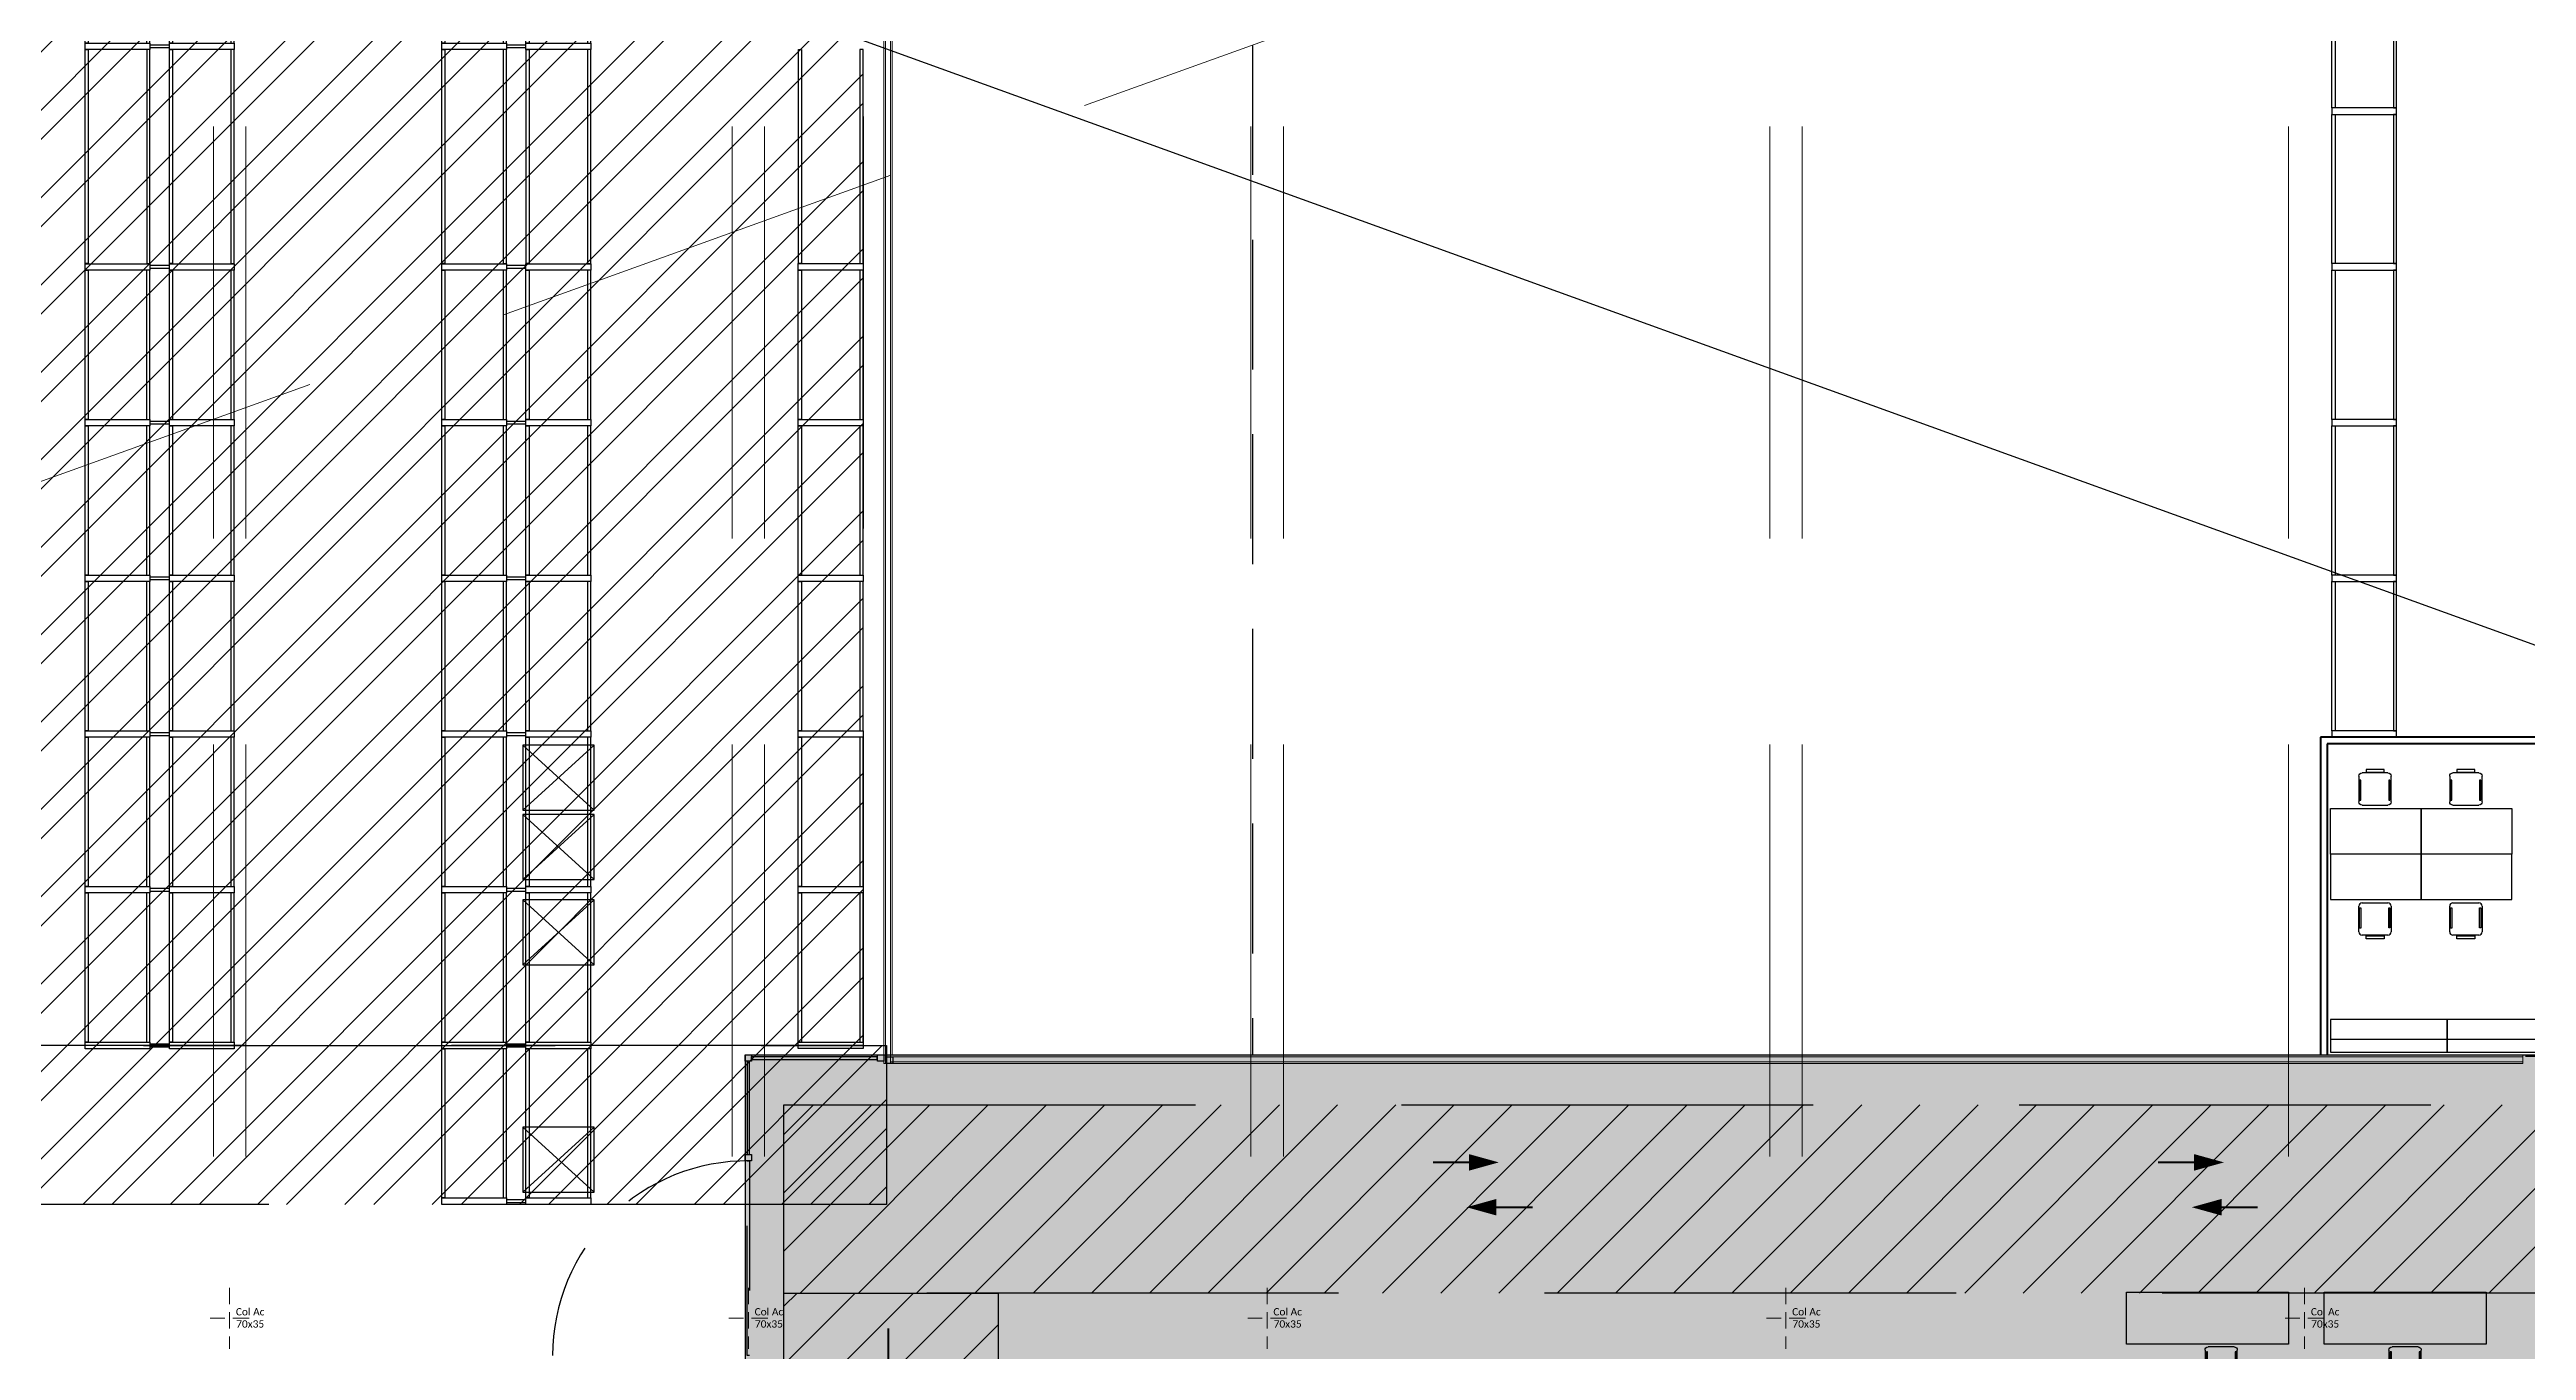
# Model space of a CAD drawing. Header units: millimetres. Extents: x 14 to 290, y 66 to 213.
# Drawn here: x 67.28 to 105.48, y 171.63 to 191.68 of the extents above; entities that cross this region are included whole.
import ezdxf

# ---------------------------------------------------------------- set-up
doc = ezdxf.new("R2010")
doc.units = ezdxf.units.MM
for name, pattern in [('HIDDEN', [9.525, 6.35, -3.175]), ('IRI-OCASA-Layout R 9$0$HIDDEN', [0.375, 0.25, -0.125]), ('OCASA_TODAS_r08$0$HIDDEN', [0.375, 0.25, -0.125])]:
    doc.linetypes.add(name, pattern=pattern)
for name, color, linetype, lineweight in [('Durlock', 252, 'Continuous', 50), ('IRI-OCASA-Layout R 9$0$CERRAMIENTO CHAPA', 252, 'Continuous', 9), ('OCASA_TODAS_r08$0$COLUMNAS ACERO', 252, 'Continuous', 20), ('OCASA_TODAS_r08$0$DESCRIP COLUMNAS', 252, 'Continuous', 20), ('OCASA_TODAS_r08$0$EJES COL FE', 252, 'Continuous', 20), ('OCASA_TODAS_r08$0$LINEA_DE_PROYECCION', 252, 'HIDDEN', 15)]:
    doc.layers.add(name, color=color, linetype=linetype, lineweight=lineweight)
for name, color, linetype in [('IRI-OCASA-Layout R 9$0$OCA_EST-BASTIDOR', 252, 'Continuous'), ('IRI-OCASA-Layout R 9$0$OCA_EST-LARGUERO', 252, 'Continuous'), ('IRI-OCASA-Layout R 9$0$OCA_EST-UB', 252, 'Continuous'), ('IRI-OCASA-Layout R 9$0$OCA_Mobiliario', 252, 'Continuous'), ('IRI-OCASA-Layout R 9$0$OCA_Racks', 252, 'Continuous'), ('IRI-OCASA-Layout R 9$0$OCA_Rejas', 252, 'IRI-OCASA-Layout R 9$0$HIDDEN')]:
    doc.layers.add(name, color=color, linetype=linetype)
doc.styles.add('OCASA_TODAS_r08$0$Standard', font='txt')

# ---------------------------------------------------------------- blocks, each defined once
blk = doc.blocks.new('IRI-OCASA-Layout R 9$0$OCA_Est-Modulo Simpl')
at = {"layer": 'IRI-OCASA-Layout R 9$0$OCA_EST-BASTIDOR'}
for points in [[(-37.329308, -174.55488), (-37.329308, -174.65488), (-38.329308, -174.65488), (-38.329308, -174.55488)], [(-37.329308, -176.95488), (-37.329308, -177.05488), (-38.329308, -177.05488), (-38.329308, -176.95488)]]:
    blk.add_lwpolyline(points, close=True, dxfattribs=at)
at = {"layer": 'IRI-OCASA-Layout R 9$0$OCA_EST-LARGUERO'}
for points in [[(-38.279308, -174.65488), (-38.279308, -176.95488), (-38.329308, -176.95488), (-38.329308, -174.65488)], [(-37.379308, -174.65488), (-37.379308, -176.95488), (-37.329308, -176.95488), (-37.329308, -174.65488)]]:
    blk.add_lwpolyline(points, close=True, dxfattribs=at)
blk = doc.blocks.new('OCASA_TODAS_r08$0$COL ACERO 75 X 50')
at = {"layer": 'OCASA_TODAS_r08$0$EJES COL FE', "color": 252, "linetype": 'OCASA_TODAS_r08$0$HIDDEN'}
for p, q in [((104.763401, -684.220664, -0.572955), (104.763401, -683.620664, -0.572955)), ((105.229249, -683.920664, -0.572955), (104.288401, -683.920664, -0.572955))]:
    blk.add_line(p, q, dxfattribs=at)
at = {"layer": 'OCASA_TODAS_r08$0$DESCRIP COLUMNAS', "insert": (104.916559, -683.868448, -0.372955), "char_height": 0.1125, "attachment_point": 1, "rotation": 270, "style": 'OCASA_TODAS_r08$0$Standard'}
blk.add_mtext_dynamic_manual_height_columns('\\pxqc;{\\fCalibri Light|b0|i0|c0|p34;Col Ac \\P70x35}', width=0.737699, gutter_width=12.5, heights=[0], dxfattribs=at)
blk = doc.blocks.new('IRI-OCASA-Layout R 9$0$OCA_Est-Modulo')
at = {"layer": 'IRI-OCASA-Layout R 9$0$OCA_EST-BASTIDOR'}
for points in [[(-42.829308, -169.940653), (-42.829308, -170.040653), (-43.829308, -170.040653), (-43.829308, -169.940653)], [(-41.529308, -169.940653), (-41.529308, -170.040653), (-42.529308, -170.040653), (-42.529308, -169.940653)], [(-42.829308, -172.340653), (-42.829308, -172.440653), (-43.829308, -172.440653), (-43.829308, -172.340653)], [(-41.529308, -172.340653), (-41.529308, -172.440653), (-42.529308, -172.440653), (-42.529308, -172.340653)]]:
    blk.add_lwpolyline(points, close=True, dxfattribs=at)
at = {"layer": 'IRI-OCASA-Layout R 9$0$OCA_EST-LARGUERO'}
for points in [[(-43.779308, -170.040653), (-43.779308, -172.340653), (-43.829308, -172.340653), (-43.829308, -170.040653)], [(-42.879308, -170.040653), (-42.879308, -172.340653), (-42.829308, -172.340653), (-42.829308, -170.040653)], [(-42.479308, -170.040653), (-42.479308, -172.340653), (-42.529308, -172.340653), (-42.529308, -170.040653)], [(-41.579308, -170.040653), (-41.579308, -172.340653), (-41.529308, -172.340653), (-41.529308, -170.040653)]]:
    blk.add_lwpolyline(points, close=True, dxfattribs=at)
at = {"layer": 'IRI-OCASA-Layout R 9$0$OCA_EST-UB'}
for points in [[(-42.529308, -170.010653), (-42.529308, -169.970653), (-42.829308, -169.970653), (-42.829308, -170.010653)], [(-42.529308, -172.410653), (-42.529308, -172.370653), (-42.829308, -172.370653), (-42.829308, -172.410653)]]:
    blk.add_lwpolyline(points, close=True, dxfattribs=at)
blk = doc.blocks.new('IRI-OCASA-Layout R 9$0$OCA_PALLET')
for p, q in [((414.447193, 97.067423), (415.447193, 95.967423)), ((415.447193, 97.067423), (414.447193, 95.967423))]:
    blk.add_line(p, q)
blk.add_lwpolyline([(414.447193, 97.067423), (415.447193, 97.067423), (415.447193, 95.967423), (414.447193, 95.967423)], close=True)
blk = doc.blocks.new('IRI-OCASA-Layout R 9$0$OCA_SILLA')
at = {"linetype": 'Continuous'}
for p, q in [((0.0549, 0.05), (0.0549, 0.4483)), ((0.1049, 0.4983), (0.5023, 0.4983)), ((0.5523, 0.4483), (0.5523, 0.05)), ((0.5023, 0), (0.1049, 0))]:
    blk.add_line(p, q, dxfattribs=at)
for points in [[(0, 0.1087), (0, 0.3889), (0.0427, 0.3889), (0.0427, 0.1087)], [(0.1654, 0.4663), (0.1654, 0.4876), (0.4749, 0.4876), (0.4749, 0.4663)], [(0.1681, 0.0207), (0.1681, 0.0394), (0.4749, 0.0394), (0.4749, 0.0207)]]:
    blk.add_lwpolyline(points, close=True, dxfattribs=at)
for centre, start, end in [((0.1049, 0.4483), 90, 180), ((0.5023, 0.4483), 0, 90), ((0.1049, 0.05), 180, 270), ((0.5023, 0.05), 270, 0)]:
    blk.add_arc(centre, 0.05, start, end, dxfattribs=at)
blk = doc.blocks.new('IRI-OCASA-Layout R 9$0$OCA_mesa de trabajo')
at = {"color": 253}
blk.add_lwpolyline([(0, 2.5), (0.8, 2.5), (0.8, 0), (0, 0)], close=True, dxfattribs=at)
blk = doc.blocks.new('IRI-OCASA-Layout R 9$0$OCA_biblioteca')
for p, q in [((0.5, 1.8), (0, 1.8)), ((0, 1.8), (0, 0)), ((0.2, 1.8), (0.2, 0)), ((0.5, 0), (0.5, 1.8)), ((0, 0), (0.5, 0))]:
    blk.add_line(p, q)

msp = doc.modelspace()

# ---------------------------------------------------------------- hatches: boundary and pattern name
at = {"linetype": 'HIDDEN'}
h = msp.add_hatch(dxfattribs=at)
h.set_pattern_fill('ANSI32', color=251, scale=0.1)
h.set_pattern_definition([(45, (29.0593, 65.102), (-0.673519, 0.673519), []), (45, (29.5083, 65.102), (-0.673519, 0.673519), [])])
h.paths.add_polyline_path([(55.894, 209.698), (79.829, 209.698), (79.829, 176.332), (55.894, 176.332)])
h.paths.add_polyline_path([(30.629, 176.332), (80.187, 176.332), (80.187, 173.882), (30.629, 173.882)])
at = {"true_color": 0xff38ff}
h = msp.add_hatch(color=6, dxfattribs=at)
h.dxf.hatch_style = 1
h.paths.add_polyline_path([(32.979, 168.621), (32.979, 163.898), (30.428, 163.898), (30.328, 163.898), (30.417, 149.692), (31.572, 149.692), (31.572, 149.692), (31.583, 144.001), (82.186, 144.001), (82.186, 148.079), (89.394, 148.091), (89.394, 167.26), (133.706, 167.26), (133.706, 176.182), (78.008, 176.182), (78.008, 171.449), (62.058, 171.472), (62.058, 168.253), (53.928, 168.253), (53.928, 171.452), (48.355, 171.452), (48.355, 169.7), (46.328, 169.7), (46.328, 168.621)])
at = {"linetype": 'HIDDEN'}
h = msp.add_hatch(dxfattribs=at)
h.set_pattern_fill('LINE', color=251, scale=0.2, angle=45)
h.set_pattern_definition([(45, (70.09296, 48.8034), (-0.4490128, 0.4490128), [])])
h.paths.add_polyline_path([(78.606, 175.415), (125.26, 175.415), (125.26, 172.515), (78.606, 172.515)])
h = msp.add_hatch(dxfattribs=at)
h.set_pattern_fill('LINE', color=251, scale=0.2, angle=45)
h.set_pattern_definition([(45, (29.05927, -169.0924), (-0.4490128, 0.4490128), [])])
h.paths.add_polyline_path([(78.606, 172.515), (81.909, 172.515), (81.909, 168.114), (78.606, 168.114)])

# ---------------------------------------------------------------- linework, layer by layer
at = {"color": 251, "linetype": 'HIDDEN'}
msp.add_lwpolyline([(55.894, 209.698), (79.829, 209.698), (79.829, 176.332), (55.894, 176.332)], close=True, dxfattribs=at)
at = {"color": 251, "linetype": 'HIDDEN', "elevation": 0}
for points in [[(30.629, 176.332), (80.187, 176.332), (80.187, 173.882), (30.629, 173.882)], [(78.606, 175.415), (125.26, 175.415), (125.26, 172.515), (78.606, 172.515)], [(78.606, 172.515), (81.909, 172.515), (81.909, 168.114), (78.606, 168.114)]]:
    msp.add_lwpolyline(points, close=True, dxfattribs=at)
for points in [[(89.631, 174.529, 0, 0.25, 0), (89.181, 174.529, 0.25, 0.25, 0), (89.171, 174.529, 0.1, 0.1, 0), (89.171, 174.529, 0.1, 0.1, 0)], [(100.815, 174.529, 0, 0.25, 0), (100.364, 174.529, 0.25, 0.25, 0), (100.354, 174.529, 0.1, 0.1, 0), (100.354, 174.529, 0.1, 0.1, 0)], [(89.135, 173.838, 0, 0.25, 0), (89.585, 173.838, 0.25, 0.25, 0), (89.595, 173.838, 0.1, 0.1, 0), (89.595, 173.838, 0.1, 0.1, 0)], [(100.318, 173.838, 0, 0.25, 0), (100.768, 173.838, 0.25, 0.25, 0), (100.778, 173.838, 0.1, 0.1, 0), (100.778, 173.838, 0.1, 0.1, 0)]]:
    msp.add_lwpolyline(points, format="xyseb", dxfattribs=at)
at = {"color": 251, "linetype": 'HIDDEN', "const_width": 0.03, "elevation": 0}
for points in [[(88.616, 174.529), (89.171, 174.529)], [(99.799, 174.529), (100.354, 174.529)], [(89.595, 173.838), (90.151, 173.838)], [(100.778, 173.838), (101.334, 173.838)], [(80.218, 171.416), (80.218, 171.971)]]:
    msp.add_lwpolyline(points, dxfattribs=at)
at = {"layer": 'Defpoints', "color": 6}
msp.add_lwpolyline([(133.706, 176.182), (78.008, 176.182), (78.008, 171.449), (62.058, 171.472), (62.058, 168.253), (53.928, 168.253), (53.928, 171.452), (48.355, 171.452), (48.355, 169.7), (46.328, 169.7), (46.328, 168.621), (32.979, 168.621)], dxfattribs=at)
at = {"layer": 'Durlock'}
for p, q in [((108.979, 181.082, 0), (102.305, 181.082, 0)), ((102.305, 181.082, 0), (102.305, 176.182, 0)), ((108.979, 180.982, 0), (102.405, 180.982, 0)), ((102.405, 180.982, 0), (102.405, 176.182, 0))]:
    msp.add_line(p, q, dxfattribs=at)
at = {"layer": 'Durlock', "elevation": 0}
msp.add_lwpolyline([(105.963, 176.167), (105.465, 176.166)], dxfattribs=at)
at = {"layer": 'IRI-OCASA-Layout R 9$0$CERRAMIENTO CHAPA'}
for p, q in [((80.149, 193.573, 0), (80.149, 176.054, 0)), ((80.175, 193.573, 0), (80.175, 176.054, 0)), ((80.25, 193.573, 0), (80.25, 176.054, 0)), ((80.276, 193.573, 0), (80.276, 176.182, 0)), ((110.063, 176.182, 0), (80.256, 176.182, 0)), ((105.425, 176.155, 0), (80.256, 176.155, 0)), ((105.425, 176.182, 0), (105.425, 176.054, 0)), ((80.149, 176.054, 0), (80.256, 176.054, 0)), ((105.425, 176.081, 0), (80.256, 176.081, 0)), ((105.425, 176.081, 0), (80.256, 176.081, 0)), ((105.425, 176.054, 0), (80.256, 176.054, 0)), ((105.425, 176.054, 0), (80.256, 176.054, 0))]:
    msp.add_line(p, q, dxfattribs=at)
at = {"layer": 'IRI-OCASA-Layout R 9$0$OCA_EST-LARGUERO', "elevation": 0}
for points in [[(67.879, 191.682), (67.879, 188.382), (67.829, 188.382), (67.829, 191.682)], [(68.779, 191.682), (68.779, 188.382), (68.829, 188.382), (68.829, 191.682)], [(69.179, 191.682), (69.179, 188.382), (69.129, 188.382), (69.129, 191.682)], [(70.079, 191.682), (70.079, 188.382), (70.129, 188.382), (70.129, 191.682)], [(73.379, 191.682), (73.379, 188.382), (73.329, 188.382), (73.329, 191.682)], [(74.279, 191.682), (74.279, 188.382), (74.329, 188.382), (74.329, 191.682)], [(74.679, 191.682), (74.679, 188.382), (74.629, 188.382), (74.629, 191.682)], [(75.579, 191.682), (75.579, 188.382), (75.629, 188.382), (75.629, 191.682)], [(78.879, 191.682), (78.879, 188.382), (78.829, 188.382), (78.829, 191.682)], [(79.779, 191.682), (79.779, 188.382), (79.829, 188.382), (79.829, 191.682)]]:
    msp.add_lwpolyline(points, close=True, dxfattribs=at)
at = {"layer": 'IRI-OCASA-Layout R 9$0$OCA_Mobiliario'}
msp.add_line((30.308, 209.73), (133.795, 172.311), dxfattribs=at)
at = {"layer": 'IRI-OCASA-Layout R 9$0$OCA_Mobiliario', "color": 253, "elevation": 0}
for points in [[(102.456, 179.282), (102.456, 179.982), (103.856, 179.982), (103.856, 179.282)], [(103.856, 179.282), (103.856, 179.982), (105.256, 179.982), (105.256, 179.282)]]:
    msp.add_lwpolyline(points, dxfattribs=at)
for points in [[(103.856, 178.582), (103.856, 179.282), (102.456, 179.282), (102.456, 178.582)], [(105.256, 178.582), (105.256, 179.282), (103.856, 179.282), (103.856, 178.582)]]:
    msp.add_lwpolyline(points, close=True, dxfattribs=at)
at = {"layer": 'IRI-OCASA-Layout R 9$0$OCA_Rejas', "ltscale": 8}
msp.add_line((85.834, 191.751), (85.834, 176.182), dxfattribs=at)
at = {"layer": 'IRI-OCASA-Layout R 9$0$OCA_Rejas', "elevation": 0}
for points in [[(78.108, 176.087), (78.008, 176.087), (78.008, 176.187), (78.108, 176.187)], [(80.149, 176.087), (80.049, 176.087), (80.049, 176.187), (80.149, 176.187)], [(80.185, 176.155), (80.285, 176.155), (80.285, 176.055), (80.185, 176.055)], [(78.108, 174.552), (78.008, 174.552), (78.008, 174.652), (78.108, 174.652)]]:
    msp.add_lwpolyline(points, close=True, dxfattribs=at)
at = {"layer": 'IRI-OCASA-Layout R 9$0$OCA_Rejas', "ltscale": 8, "elevation": 0}
for points in [[(80.037, 176.112), (78.108, 176.112), (78.108, 176.162), (80.037, 176.162)], [(78.078, 176.087), (78.039, 176.087), (78.039, 174.652), (78.078, 174.652)], [(78.078, 171.552), (78.039, 171.552), (78.039, 174.552), (78.078, 174.552)]]:
    msp.add_lwpolyline(points, close=True, dxfattribs=at)
at = {"layer": 'IRI-OCASA-Layout R 9$0$OCA_Rejas', "ltscale": 8}
msp.add_arc((78.039, 171.552, 0), 3, 89.246, 180, dxfattribs=at)
at = {"layer": 'OCASA_TODAS_r08$0$LINEA_DE_PROYECCION'}
for p, q in [((69.809, 209.544), (69.809, 171.754)), ((70.309, 209.544), (70.309, 171.754)), ((77.809, 209.544), (77.809, 171.754)), ((78.309, 209.544), (78.309, 171.754)), ((85.809, 209.544), (85.809, 171.754)), ((86.309, 209.544), (86.309, 171.754)), ((93.809, 209.544), (93.809, 171.754)), ((94.309, 209.544), (94.309, 171.754)), ((101.809, 209.544), (101.809, 171.754)), ((134.028, 209.1), (30.408, 171.8))]:
    msp.add_line(p, q, dxfattribs=at)

# ---------------------------------------------------------------- block references
at = {"layer": 'IRI-OCASA-Layout R 9$0$OCA_Mobiliario', "xscale": -1}
for name, p, rotation in [('IRI-OCASA-Layout R 9$0$OCA_PALLET', (-21.389, -234.488, 0), 270), ('IRI-OCASA-Layout R 9$0$OCA_SILLA', (103.394, 180.587, 0), 90), ('IRI-OCASA-Layout R 9$0$OCA_SILLA', (104.794, 180.587, 0), 90), ('IRI-OCASA-Layout R 9$0$OCA_PALLET', (-21.389, -235.556, 0), 270), ('IRI-OCASA-Layout R 9$0$OCA_PALLET', (-21.389, -236.873, 0), 270), ('IRI-OCASA-Layout R 9$0$OCA_PALLET', (-21.389, -240.376, 0), 270)]:
    msp.add_blockref(name, p, dxfattribs=dict(at, rotation=rotation))
at = {"layer": 'IRI-OCASA-Layout R 9$0$OCA_Mobiliario'}
for name, p, rotation in [('IRI-OCASA-Layout R 9$0$OCA_SILLA', (103.394, 177.976, 0), 90), ('IRI-OCASA-Layout R 9$0$OCA_SILLA', (104.794, 177.976, 0), 90), ('IRI-OCASA-Layout R 9$0$OCA_biblioteca', (104.256, 176.229, 0), 90), ('IRI-OCASA-Layout R 9$0$OCA_biblioteca', (106.056, 176.229, 0), 90), ('IRI-OCASA-Layout R 9$0$OCA_mesa de trabajo', (99.309, 172.529, 0), 270), ('IRI-OCASA-Layout R 9$0$OCA_mesa de trabajo', (102.358, 172.529, 0), 270)]:
    msp.add_blockref(name, p, dxfattribs=dict(at, rotation=rotation))
at = {"layer": 'IRI-OCASA-Layout R 9$0$OCA_Mobiliario', "extrusion": (0, 0, -1), "zscale": -1, "rotation": 90}
for p in [(-100.522, 171.132, 0), (-103.359, 171.132, 0)]:
    msp.add_blockref('IRI-OCASA-Layout R 9$0$OCA_SILLA', p, dxfattribs=at)
at = {"layer": 'IRI-OCASA-Layout R 9$0$OCA_Racks'}
for name, p in [('IRI-OCASA-Layout R 9$0$OCA_Est-Modulo', (111.658, 364.122, 0)), ('IRI-OCASA-Layout R 9$0$OCA_Est-Modulo', (117.158, 364.122, 0)), ('IRI-OCASA-Layout R 9$0$OCA_Est-Modulo', (111.658, 358.322, 0)), ('IRI-OCASA-Layout R 9$0$OCA_Est-Modulo', (117.158, 358.322, 0)), ('IRI-OCASA-Layout R 9$0$OCA_Est-Modulo Simpl', (117.158, 362.937, 0)), ('IRI-OCASA-Layout R 9$0$OCA_Est-Modulo', (111.658, 355.922, 0)), ('IRI-OCASA-Layout R 9$0$OCA_Est-Modulo', (117.158, 355.922, 0)), ('IRI-OCASA-Layout R 9$0$OCA_Est-Modulo Simpl', (117.158, 360.537, 0)), ('IRI-OCASA-Layout R 9$0$OCA_Est-Modulo', (111.658, 353.522, 0)), ('IRI-OCASA-Layout R 9$0$OCA_Est-Modulo', (117.158, 353.522, 0)), ('IRI-OCASA-Layout R 9$0$OCA_Est-Modulo Simpl', (117.158, 358.137, 0)), ('IRI-OCASA-Layout R 9$0$OCA_Est-Modulo', (111.658, 351.122, 0)), ('IRI-OCASA-Layout R 9$0$OCA_Est-Modulo', (117.158, 351.122, 0)), ('IRI-OCASA-Layout R 9$0$OCA_Est-Modulo Simpl', (117.158, 355.737, 0)), ('IRI-OCASA-Layout R 9$0$OCA_Est-Modulo', (111.658, 348.722, 0)), ('IRI-OCASA-Layout R 9$0$OCA_Est-Modulo', (117.158, 348.722, 0)), ('IRI-OCASA-Layout R 9$0$OCA_Est-Modulo Simpl', (117.158, 353.337, 0)), ('IRI-OCASA-Layout R 9$0$OCA_Est-Modulo Simpl', (117.158, 353.337, 0)), ('IRI-OCASA-Layout R 9$0$OCA_Est-Modulo', (117.158, 346.322, 0))]:
    msp.add_blockref(name, p, dxfattribs=at)
at = {"layer": 'IRI-OCASA-Layout R 9$0$OCA_Racks', "xscale": -1}
for p in [(65.148, 367.737, 0), (65.148, 365.337, 0), (65.148, 362.937, 0), (65.148, 360.537, 0), (65.148, 358.137, 0)]:
    msp.add_blockref('IRI-OCASA-Layout R 9$0$OCA_Est-Modulo Simpl', p, dxfattribs=at)
at = {"layer": 'OCASA_TODAS_r08$0$COLUMNAS ACERO', "rotation": 90}
for p in [(-613.862, 67.366, 0.573), (-605.862, 67.366, 0.573), (-597.862, 67.366, 0.573), (-589.862, 67.366, 0.573), (-581.862, 67.366, 0.573)]:
    msp.add_blockref('OCASA_TODAS_r08$0$COL ACERO 75 X 50', p, dxfattribs=at)

doc.saveas('drawing.dxf')
